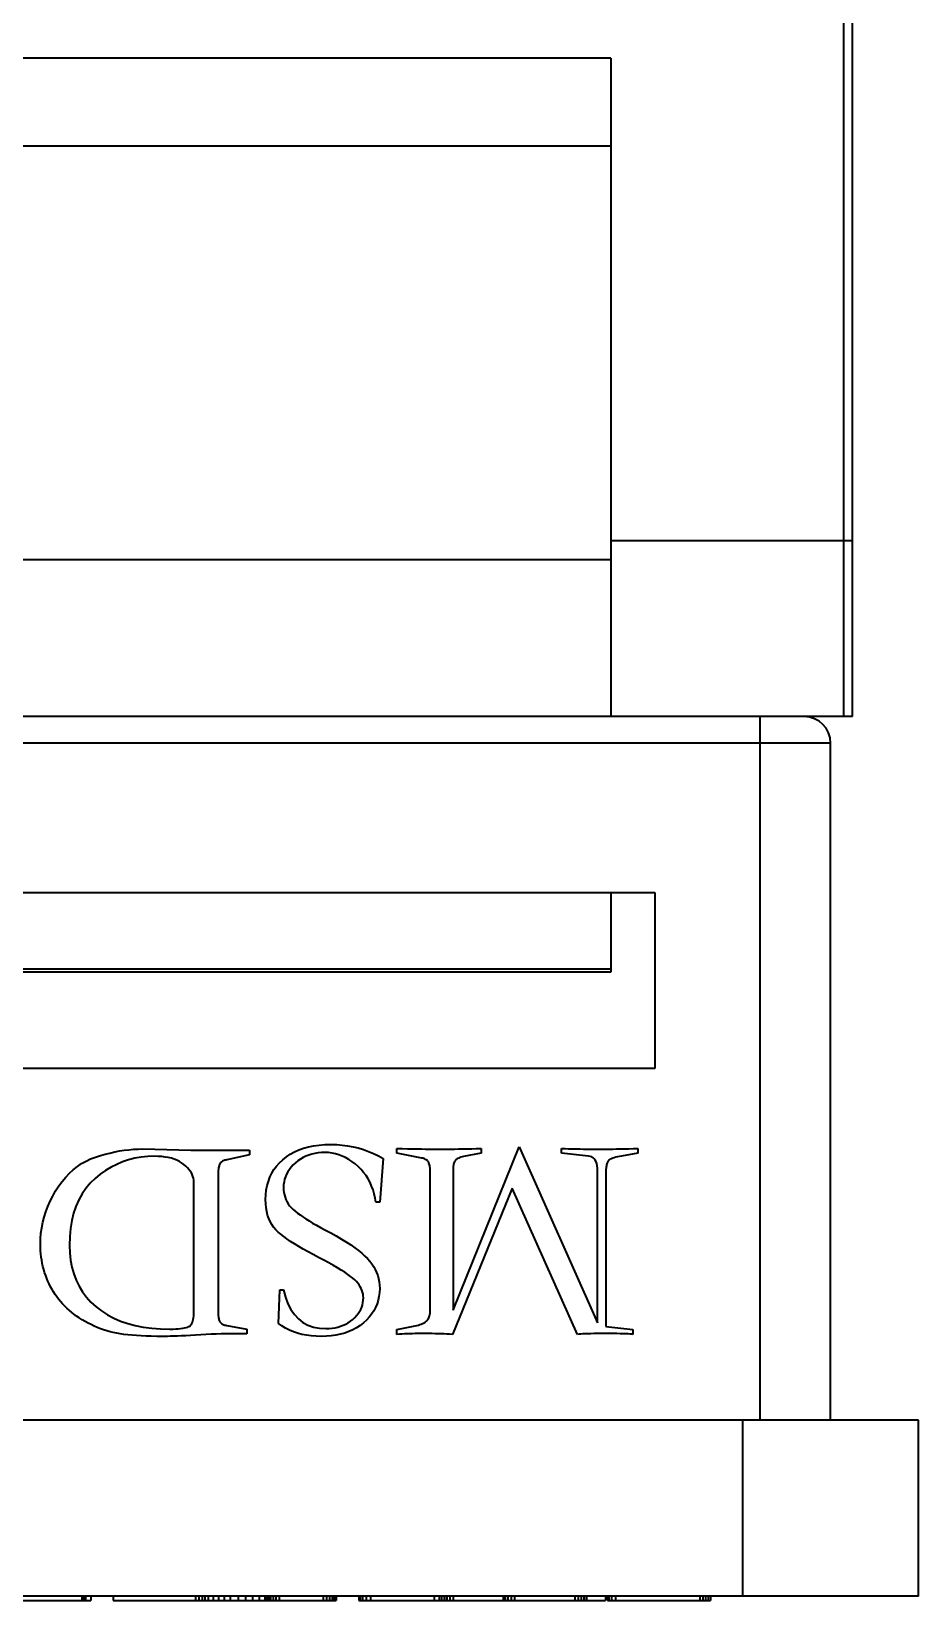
# Model space of a CAD drawing. Header units: millimetres. Extents: x -105 to 105, y -148 to 148.
# Drawn here: x -0.88 to 9.21, y 90.97 to 108.81 of the extents above; entities that cross this region are included whole.
import ezdxf

# ---------------------------------------------------------------- set-up
doc = ezdxf.new("R2010")
doc.units = ezdxf.units.MM
doc.layers.get('0').update_dxf_attribs({"lineweight": 18})

msp = doc.modelspace()

# ---------------------------------------------------------------- linework, layer by layer
at = {"color": 7, "lineweight": 35, "ltscale": 0.315152}
for p, q in [((8.36, 103.024), (8.36, 112.024)), ((8.46, 103.024), (8.46, 112.024)), ((5.71, 108.509), (-6.29, 108.509)), ((5.71, 108.509), (5.71, 107.509)), ((5.71, 107.509), (-6.29, 107.509)), ((5.71, 107.509), (5.71, 102.807)), ((8.36, 103.024), (5.71, 103.024)), ((8.46, 103.024), (8.36, 103.024)), ((8.36, 101.024), (8.36, 103.024)), ((8.46, 101.024), (8.46, 103.024)), ((5.71, 102.807), (-6.29, 102.807)), ((5.71, 102.807), (5.71, 101.024)), ((7.41, 101.024), (-7.99, 101.024)), ((7.21, 101.024), (7.11, 101.024)), ((8.36, 101.024), (7.21, 101.024)), ((7.41, 100.724), (7.41, 101.024)), ((7.91, 101.024), (7.41, 101.024)), ((8.46, 101.024), (8.36, 101.024)), ((7.41, 100.724), (-7.99, 100.724)), ((8.21, 100.724), (7.41, 100.724)), ((7.41, 93.024), (7.41, 100.724)), ((8.21, 93.024), (8.21, 100.724)), ((-6.79, 99.024), (6.21, 99.024)), ((5.71, 99.024), (5.71, 98.154)), ((6.21, 99.024), (6.21, 97.024)), ((5.71, 98.154), (-6.29, 98.154)), ((5.71, 98.12), (-6.29, 98.12)), ((5.71, 98.154), (5.71, 98.12)), ((6.21, 97.024), (-6.79, 97.024)), ((2.393, 96.153), (2.459, 96.158)), ((2.459, 96.158), (2.527, 96.16)), ((2.527, 96.16), (2.592, 96.158)), ((2.592, 96.158), (2.655, 96.153)), ((-0.258, 95.97), (-0.206, 95.995)), ((-0.206, 95.995), (-0.151, 96.016)), ((-0.151, 96.016), (-0.095, 96.033)), ((-0.095, 96.033), (-0.04, 96.049)), ((-0.04, 96.049), (0.014, 96.063)), ((0.014, 96.063), (0.069, 96.076)), ((0.069, 96.076), (0.123, 96.086)), ((0.123, 96.086), (0.177, 96.094)), ((0.226, 95.985), (0.158, 95.962)), ((0.177, 96.094), (0.23, 96.101)), ((0.297, 96.003), (0.226, 95.985)), ((0.23, 96.101), (0.283, 96.106)), ((0.283, 96.106), (0.336, 96.108)), ((0.369, 96.015), (0.297, 96.003)), ((0.336, 96.108), (0.389, 96.109)), ((0.443, 96.023), (0.369, 96.015)), ((0.389, 96.109), (0.932, 96.096)), ((0.519, 96.026), (0.443, 96.023)), ((0.562, 96.025), (0.519, 96.026)), ((0.603, 96.022), (0.562, 96.025)), ((0.641, 96.017), (0.603, 96.022)), ((0.677, 96.011), (0.641, 96.017)), ((0.712, 96.003), (0.677, 96.011)), ((0.744, 95.992), (0.712, 96.003)), ((0.774, 95.98), (0.744, 95.992)), ((0.803, 95.967), (0.774, 95.98)), ((0.932, 96.096), (1.602, 96.096)), ((1.321, 95.98), (1.311, 95.977)), ((1.33, 95.983), (1.321, 95.98)), ((1.341, 95.985), (1.33, 95.983)), ((1.602, 96.042), (1.341, 95.985)), ((1.602, 96.096), (1.602, 96.042)), ((1.942, 95.951), (1.979, 95.987)), ((1.979, 95.987), (2.02, 96.02)), ((2.02, 96.02), (2.064, 96.049)), ((2.064, 96.049), (2.111, 96.075)), ((2.111, 96.075), (2.161, 96.098)), ((2.18, 95.994), (2.151, 95.974)), ((2.161, 96.098), (2.214, 96.117)), ((2.211, 96.012), (2.18, 95.994)), ((2.242, 96.027), (2.211, 96.012)), ((2.214, 96.117), (2.271, 96.132)), ((2.275, 96.04), (2.242, 96.027)), ((2.271, 96.132), (2.33, 96.144)), ((2.309, 96.05), (2.275, 96.04)), ((2.344, 96.059), (2.309, 96.05)), ((2.33, 96.144), (2.393, 96.153)), ((2.38, 96.064), (2.344, 96.059)), ((2.418, 96.068), (2.38, 96.064)), ((2.457, 96.069), (2.418, 96.068)), ((2.498, 96.068), (2.457, 96.069)), ((2.539, 96.063), (2.498, 96.068)), ((2.578, 96.055), (2.539, 96.063)), ((2.617, 96.044), (2.578, 96.055)), ((2.656, 96.029), (2.617, 96.044)), ((2.655, 96.153), (2.717, 96.146)), ((2.693, 96.012), (2.656, 96.029)), ((2.73, 95.991), (2.693, 96.012)), ((2.717, 96.146), (2.778, 96.134)), ((2.766, 95.967), (2.73, 95.991)), ((2.778, 96.134), (2.838, 96.12)), ((2.838, 96.12), (2.897, 96.103)), ((2.897, 96.103), (2.955, 96.082)), ((2.955, 96.082), (3.011, 96.059)), ((3.011, 96.059), (3.067, 96.032)), ((3.067, 96.032), (3.121, 96.002)), ((3.121, 96.002), (3.084, 95.503)), ((3.275, 96.062), (3.275, 96.116)), ((3.275, 96.116), (3.338, 96.114)), ((3.56, 96.005), (3.275, 96.062)), ((3.338, 96.114), (3.397, 96.112)), ((3.397, 96.112), (3.453, 96.111)), ((3.453, 96.111), (3.506, 96.11)), ((3.506, 96.11), (3.556, 96.109)), ((3.556, 96.109), (3.602, 96.108)), ((3.572, 96.003), (3.56, 96.005)), ((3.582, 95.999), (3.572, 96.003)), ((3.592, 95.995), (3.582, 95.999)), ((3.601, 95.991), (3.592, 95.995)), ((3.61, 95.987), (3.601, 95.991)), ((3.602, 96.108), (3.645, 96.107)), ((3.617, 95.982), (3.61, 95.987)), ((3.624, 95.976), (3.617, 95.982)), ((3.645, 96.107), (3.685, 96.106)), ((3.685, 96.106), (3.721, 96.106)), ((3.721, 96.106), (3.754, 96.106)), ((3.754, 96.106), (3.797, 96.106)), ((3.797, 96.106), (3.84, 96.106)), ((3.84, 96.106), (3.885, 96.107)), ((3.885, 96.107), (3.931, 96.108)), ((3.915, 94.276), (4.666, 96.133)), ((3.931, 96.108), (3.978, 96.109)), ((3.94, 95.979), (3.935, 95.972)), ((3.946, 95.985), (3.94, 95.979)), ((3.953, 95.991), (3.946, 95.985)), ((3.961, 95.996), (3.953, 95.991)), ((3.97, 96.001), (3.961, 95.996)), ((3.98, 96.006), (3.97, 96.001)), ((3.978, 96.109), (4.027, 96.11)), ((3.991, 96.011), (3.98, 96.006)), ((4.004, 96.015), (3.991, 96.011)), ((4.018, 96.019), (4.004, 96.015)), ((4.033, 96.022), (4.018, 96.019)), ((4.027, 96.11), (4.077, 96.111)), ((4.234, 96.062), (4.033, 96.022)), ((4.077, 96.111), (4.128, 96.112)), ((4.128, 96.112), (4.18, 96.114)), ((4.18, 96.114), (4.234, 96.116)), ((4.234, 96.116), (4.234, 96.062)), ((4.666, 96.133), (5.558, 94.132)), ((5.149, 96.062), (5.149, 96.116)), ((5.149, 96.116), (5.189, 96.114)), ((5.457, 96.029), (5.149, 96.062)), ((5.189, 96.114), (5.23, 96.112)), ((5.23, 96.112), (5.272, 96.111)), ((5.272, 96.111), (5.315, 96.11)), ((5.315, 96.11), (5.358, 96.109)), ((5.358, 96.109), (5.401, 96.108)), ((5.401, 96.108), (5.445, 96.107)), ((5.445, 96.107), (5.49, 96.106)), ((5.476, 96.025), (5.457, 96.029)), ((5.493, 96.019), (5.476, 96.025)), ((5.49, 96.106), (5.535, 96.106)), ((5.509, 96.01), (5.493, 96.019)), ((5.522, 95.997), (5.509, 96.01)), ((5.533, 95.982), (5.522, 95.997)), ((5.542, 95.964), (5.533, 95.982)), ((5.535, 96.106), (5.581, 96.106)), ((5.581, 96.106), (5.616, 96.106)), ((5.616, 96.106), (5.653, 96.106)), ((5.653, 96.106), (5.692, 96.107)), ((5.686, 95.98), (5.68, 95.974)), ((5.694, 95.986), (5.686, 95.98)), ((5.692, 96.107), (5.733, 96.108)), ((5.704, 95.992), (5.694, 95.986)), ((5.717, 95.998), (5.704, 95.992)), ((5.731, 96.003), (5.717, 95.998)), ((5.747, 96.009), (5.731, 96.003)), ((5.733, 96.108), (5.776, 96.109)), ((5.765, 96.014), (5.747, 96.009)), ((5.786, 96.019), (5.765, 96.014)), ((5.776, 96.109), (5.82, 96.11)), ((5.808, 96.024), (5.786, 96.019)), ((5.833, 96.029), (5.808, 96.024)), ((5.82, 96.11), (5.867, 96.111)), ((6.017, 96.062), (5.833, 96.029)), ((5.867, 96.111), (5.915, 96.112)), ((5.915, 96.112), (5.965, 96.114)), ((5.965, 96.114), (6.017, 96.116)), ((6.017, 96.116), (6.017, 96.062)), ((-0.49, 95.788), (-0.447, 95.832)), ((-0.447, 95.832), (-0.403, 95.873)), ((-0.403, 95.873), (-0.357, 95.909)), ((-0.357, 95.909), (-0.309, 95.942)), ((-0.309, 95.942), (-0.258, 95.97)), ((-0.097, 95.821), (-0.156, 95.773)), ((-0.036, 95.864), (-0.097, 95.821)), ((0.027, 95.902), (-0.036, 95.864)), ((0.091, 95.934), (0.027, 95.902)), ((0.158, 95.962), (0.091, 95.934)), ((0.829, 95.951), (0.803, 95.967)), ((0.853, 95.933), (0.829, 95.951)), ((0.875, 95.915), (0.853, 95.933)), ((0.895, 95.896), (0.875, 95.915)), ((0.912, 95.877), (0.895, 95.896)), ((0.927, 95.857), (0.912, 95.877)), ((0.94, 95.837), (0.927, 95.857)), ((0.95, 95.817), (0.94, 95.837)), ((0.958, 95.797), (0.95, 95.817)), ((1.245, 95.865), (1.244, 95.85)), ((1.244, 95.85), (1.244, 95.833)), ((1.244, 95.833), (1.244, 95.814)), ((1.244, 95.814), (1.244, 94.259)), ((1.247, 95.88), (1.245, 95.865)), ((1.249, 95.893), (1.247, 95.88)), ((1.251, 95.905), (1.249, 95.893)), ((1.254, 95.916), (1.251, 95.905)), ((1.257, 95.926), (1.254, 95.916)), ((1.261, 95.934), (1.257, 95.926)), ((1.265, 95.942), (1.261, 95.934)), ((1.27, 95.948), (1.265, 95.942)), ((1.275, 95.954), (1.27, 95.948)), ((1.281, 95.96), (1.275, 95.954)), ((1.288, 95.965), (1.281, 95.96)), ((1.295, 95.969), (1.288, 95.965)), ((1.303, 95.974), (1.295, 95.969)), ((1.311, 95.977), (1.303, 95.974)), ((1.832, 95.787), (1.854, 95.832)), ((1.854, 95.832), (1.879, 95.874)), ((1.879, 95.874), (1.909, 95.914)), ((1.909, 95.914), (1.942, 95.951)), ((2.022, 95.823), (2.009, 95.794)), ((2.037, 95.85), (2.022, 95.823)), ((2.054, 95.877), (2.037, 95.85)), ((2.075, 95.903), (2.054, 95.877)), ((2.098, 95.928), (2.075, 95.903)), ((2.123, 95.952), (2.098, 95.928)), ((2.151, 95.974), (2.123, 95.952)), ((2.801, 95.94), (2.766, 95.967)), ((2.836, 95.91), (2.801, 95.94)), ((2.869, 95.877), (2.836, 95.91)), ((2.899, 95.843), (2.869, 95.877)), ((2.926, 95.806), (2.899, 95.843)), ((2.95, 95.768), (2.926, 95.806)), ((3.63, 95.97), (3.624, 95.976)), ((3.635, 95.964), (3.63, 95.97)), ((3.639, 95.957), (3.635, 95.964)), ((3.642, 95.949), (3.639, 95.957)), ((3.645, 95.94), (3.642, 95.949)), ((3.648, 95.93), (3.645, 95.94)), ((3.65, 95.918), (3.648, 95.93)), ((3.652, 95.905), (3.65, 95.918)), ((3.654, 95.89), (3.652, 95.905)), ((3.655, 95.874), (3.654, 95.89)), ((3.656, 95.857), (3.655, 95.874)), ((3.657, 95.838), (3.656, 95.857)), ((3.657, 95.818), (3.657, 95.838)), ((3.657, 94.296), (3.657, 95.818)), ((3.916, 95.878), (3.915, 95.86)), ((3.915, 95.86), (3.915, 95.841)), ((3.915, 95.841), (3.915, 94.276)), ((3.917, 95.894), (3.916, 95.878)), ((3.918, 95.909), (3.917, 95.894)), ((3.92, 95.923), (3.918, 95.909)), ((3.922, 95.935), (3.92, 95.923)), ((3.925, 95.946), (3.922, 95.935)), ((3.928, 95.956), (3.925, 95.946)), ((3.932, 95.965), (3.928, 95.956)), ((3.935, 95.972), (3.932, 95.965)), ((5.549, 95.943), (5.542, 95.964)), ((5.554, 95.918), (5.549, 95.943)), ((5.557, 95.891), (5.554, 95.918)), ((5.558, 95.861), (5.557, 95.891)), ((5.558, 94.132), (5.558, 95.861)), ((5.656, 95.892), (5.655, 95.877)), ((5.655, 95.877), (5.655, 95.861)), ((5.655, 95.861), (5.655, 94.091)), ((5.657, 95.905), (5.656, 95.892)), ((5.659, 95.918), (5.657, 95.905)), ((5.661, 95.93), (5.659, 95.918)), ((5.664, 95.94), (5.661, 95.93)), ((5.667, 95.95), (5.664, 95.94)), ((5.671, 95.959), (5.667, 95.95)), ((5.675, 95.967), (5.671, 95.959)), ((5.68, 95.974), (5.675, 95.967)), ((-0.637, 95.573), (-0.604, 95.632)), ((-0.604, 95.632), (-0.568, 95.688)), ((-0.568, 95.688), (-0.53, 95.74)), ((-0.53, 95.74), (-0.49, 95.788)), ((-0.26, 95.661), (-0.304, 95.598)), ((-0.211, 95.719), (-0.26, 95.661)), ((-0.156, 95.773), (-0.211, 95.719)), ((0.964, 95.776), (0.958, 95.797)), ((0.968, 95.755), (0.964, 95.776)), ((0.969, 95.734), (0.968, 95.755)), ((0.969, 94.259), (0.969, 95.734)), ((1.785, 95.588), (1.791, 95.641)), ((1.791, 95.641), (1.801, 95.692)), ((1.801, 95.692), (1.815, 95.741)), ((1.815, 95.741), (1.832, 95.787)), ((1.989, 95.703), (1.988, 95.67)), ((1.988, 95.67), (1.989, 95.641)), ((1.993, 95.734), (1.989, 95.703)), ((1.989, 95.641), (1.992, 95.613)), ((2, 95.765), (1.993, 95.734)), ((2.009, 95.794), (2, 95.765)), ((2.972, 95.729), (2.95, 95.768)), ((2.99, 95.687), (2.972, 95.729)), ((3.006, 95.644), (2.99, 95.687)), ((3.019, 95.598), (3.006, 95.644)), ((4.586, 95.664), (3.909, 94.001)), ((5.33, 94.001), (4.586, 95.664)), ((-0.715, 95.396), (-0.692, 95.455)), ((-0.692, 95.455), (-0.666, 95.515)), ((-0.666, 95.515), (-0.637, 95.573)), ((-0.373, 95.456), (-0.4, 95.378)), ((-0.342, 95.53), (-0.373, 95.456)), ((-0.304, 95.598), (-0.342, 95.53)), ((1.783, 95.533), (1.785, 95.588)), ((1.785, 95.485), (1.783, 95.533)), ((1.789, 95.44), (1.785, 95.485)), ((1.992, 95.613), (1.998, 95.586)), ((1.998, 95.586), (2.005, 95.56)), ((2.005, 95.56), (2.015, 95.535)), ((2.015, 95.535), (2.027, 95.51)), ((2.027, 95.51), (2.041, 95.487)), ((2.041, 95.487), (2.057, 95.464)), ((2.057, 95.464), (2.076, 95.443)), ((3.03, 95.551), (3.019, 95.598)), ((3.037, 95.503), (3.03, 95.551)), ((3.084, 95.503), (3.037, 95.503)), ((-0.762, 95.213), (-0.75, 95.275)), ((-0.75, 95.275), (-0.734, 95.335)), ((-0.734, 95.335), (-0.715, 95.396)), ((-0.42, 95.294), (-0.434, 95.206)), ((-0.4, 95.378), (-0.42, 95.294)), ((1.796, 95.397), (1.789, 95.44)), ((1.806, 95.356), (1.796, 95.397)), ((1.819, 95.318), (1.806, 95.356)), ((1.835, 95.283), (1.819, 95.318)), ((1.853, 95.249), (1.835, 95.283)), ((2.076, 95.443), (2.097, 95.422)), ((2.097, 95.422), (2.12, 95.402)), ((2.12, 95.402), (2.146, 95.381)), ((2.146, 95.381), (2.175, 95.359)), ((2.175, 95.359), (2.207, 95.337)), ((2.207, 95.337), (2.241, 95.314)), ((2.241, 95.314), (2.279, 95.291)), ((2.279, 95.291), (2.319, 95.267)), ((2.319, 95.267), (2.362, 95.242)), ((-0.778, 95.027), (-0.776, 95.089)), ((-0.776, 95.089), (-0.771, 95.152)), ((-0.771, 95.152), (-0.762, 95.213)), ((-0.443, 95.112), (-0.446, 95.013)), ((-0.434, 95.206), (-0.443, 95.112)), ((1.874, 95.219), (1.853, 95.249)), ((1.899, 95.19), (1.874, 95.219)), ((1.926, 95.164), (1.899, 95.19)), ((1.956, 95.139), (1.926, 95.164)), ((1.99, 95.113), (1.956, 95.139)), ((2.027, 95.086), (1.99, 95.113)), ((2.068, 95.058), (2.027, 95.086)), ((2.362, 95.242), (2.408, 95.217)), ((2.408, 95.217), (2.457, 95.191)), ((2.457, 95.191), (2.525, 95.155)), ((2.525, 95.155), (2.588, 95.12)), ((2.588, 95.12), (2.647, 95.085)), ((-0.777, 94.989), (-0.778, 95.027)), ((-0.775, 94.952), (-0.777, 94.989)), ((-0.772, 94.916), (-0.775, 94.952)), ((-0.768, 94.88), (-0.772, 94.916)), ((-0.446, 95.013), (-0.443, 94.927)), ((-0.443, 94.927), (-0.434, 94.844)), ((2.112, 95.03), (2.068, 95.058)), ((2.16, 95.001), (2.112, 95.03)), ((2.211, 94.971), (2.16, 95.001)), ((2.266, 94.94), (2.211, 94.971)), ((2.325, 94.908), (2.266, 94.94)), ((2.387, 94.876), (2.325, 94.908)), ((2.647, 95.085), (2.702, 95.051)), ((2.702, 95.051), (2.753, 95.018)), ((2.753, 95.018), (2.799, 94.986)), ((2.799, 94.986), (2.842, 94.954)), ((2.842, 94.954), (2.88, 94.923)), ((2.88, 94.923), (2.913, 94.892)), ((-0.763, 94.844), (-0.768, 94.88)), ((-0.756, 94.809), (-0.763, 94.844)), ((-0.748, 94.774), (-0.756, 94.809)), ((-0.739, 94.739), (-0.748, 94.774)), ((-0.729, 94.705), (-0.739, 94.739)), ((-0.434, 94.844), (-0.419, 94.765)), ((-0.419, 94.765), (-0.398, 94.689)), ((2.447, 94.844), (2.387, 94.876)), ((2.503, 94.814), (2.447, 94.844)), ((2.555, 94.785), (2.503, 94.814)), ((2.602, 94.758), (2.555, 94.785)), ((2.645, 94.732), (2.602, 94.758)), ((2.684, 94.707), (2.645, 94.732)), ((2.913, 94.892), (2.943, 94.862)), ((2.943, 94.862), (2.969, 94.832)), ((2.969, 94.832), (2.993, 94.802)), ((2.993, 94.802), (3.013, 94.77)), ((3.013, 94.77), (3.031, 94.737)), ((3.031, 94.737), (3.046, 94.704)), ((-0.717, 94.671), (-0.729, 94.705)), ((-0.705, 94.638), (-0.717, 94.671)), ((-0.691, 94.606), (-0.705, 94.638)), ((-0.677, 94.574), (-0.691, 94.606)), ((-0.661, 94.543), (-0.677, 94.574)), ((-0.398, 94.689), (-0.371, 94.618)), ((-0.371, 94.618), (-0.337, 94.55)), ((2.719, 94.683), (2.684, 94.707)), ((2.749, 94.661), (2.719, 94.683)), ((2.775, 94.64), (2.749, 94.661)), ((2.797, 94.621), (2.775, 94.64)), ((2.816, 94.602), (2.797, 94.621)), ((2.833, 94.583), (2.816, 94.602)), ((2.848, 94.563), (2.833, 94.583)), ((2.861, 94.543), (2.848, 94.563)), ((3.046, 94.704), (3.059, 94.67)), ((3.059, 94.67), (3.068, 94.635)), ((3.068, 94.635), (3.075, 94.599)), ((3.075, 94.599), (3.079, 94.562)), ((3.079, 94.562), (3.081, 94.524)), ((-0.645, 94.513), (-0.661, 94.543)), ((-0.628, 94.484), (-0.645, 94.513)), ((-0.609, 94.456), (-0.628, 94.484)), ((-0.59, 94.428), (-0.609, 94.456)), ((-0.57, 94.401), (-0.59, 94.428)), ((-0.548, 94.375), (-0.57, 94.401)), ((-0.526, 94.349), (-0.548, 94.375)), ((-0.337, 94.55), (-0.298, 94.486)), ((-0.298, 94.486), (-0.253, 94.425)), ((-0.253, 94.425), (-0.202, 94.369)), ((1.931, 94.125), (1.944, 94.507)), ((1.944, 94.507), (1.988, 94.507)), ((1.988, 94.507), (2.01, 94.424)), ((2.01, 94.424), (2.038, 94.349)), ((2.871, 94.523), (2.861, 94.543)), ((2.88, 94.502), (2.871, 94.523)), ((2.887, 94.481), (2.88, 94.502)), ((2.892, 94.46), (2.887, 94.481)), ((2.891, 94.362), (2.895, 94.389)), ((2.895, 94.439), (2.892, 94.46)), ((2.896, 94.417), (2.895, 94.439)), ((2.895, 94.389), (2.896, 94.417)), ((3.064, 94.389), (3.051, 94.347)), ((3.073, 94.432), (3.064, 94.389)), ((3.079, 94.477), (3.073, 94.432)), ((3.081, 94.524), (3.079, 94.477)), ((-0.502, 94.324), (-0.526, 94.349)), ((-0.477, 94.3), (-0.502, 94.324)), ((-0.451, 94.276), (-0.477, 94.3)), ((-0.424, 94.254), (-0.451, 94.276)), ((-0.396, 94.231), (-0.424, 94.254)), ((-0.366, 94.21), (-0.396, 94.231)), ((-0.335, 94.189), (-0.366, 94.21)), ((-0.202, 94.369), (-0.144, 94.316)), ((-0.144, 94.316), (-0.082, 94.268)), ((-0.082, 94.268), (-0.014, 94.224)), ((-0.014, 94.224), (0.058, 94.186)), ((0.964, 94.191), (0.967, 94.212)), ((0.967, 94.212), (0.968, 94.234)), ((0.968, 94.234), (0.969, 94.259)), ((1.244, 94.259), (1.244, 94.243)), ((1.244, 94.243), (1.244, 94.229)), ((1.244, 94.229), (1.245, 94.215)), ((1.245, 94.215), (1.247, 94.202)), ((1.247, 94.202), (1.249, 94.19)), ((2.038, 94.349), (2.072, 94.283)), ((2.072, 94.283), (2.112, 94.226)), ((2.112, 94.226), (2.157, 94.178)), ((2.797, 94.193), (2.818, 94.215)), ((2.818, 94.215), (2.836, 94.238)), ((2.836, 94.238), (2.852, 94.261)), ((2.852, 94.261), (2.866, 94.285)), ((2.866, 94.285), (2.877, 94.31)), ((2.877, 94.31), (2.885, 94.335)), ((2.885, 94.335), (2.891, 94.362)), ((2.963, 94.197), (2.931, 94.163)), ((2.99, 94.232), (2.963, 94.197)), ((3.014, 94.268), (2.99, 94.232)), ((3.034, 94.307), (3.014, 94.268)), ((3.051, 94.347), (3.034, 94.307)), ((3.639, 94.188), (3.644, 94.2)), ((3.644, 94.2), (3.648, 94.213)), ((3.648, 94.213), (3.651, 94.227)), ((3.651, 94.227), (3.654, 94.243)), ((3.654, 94.243), (3.656, 94.259)), ((3.656, 94.259), (3.657, 94.277)), ((3.657, 94.277), (3.657, 94.296)), ((-0.303, 94.168), (-0.335, 94.189)), ((-0.27, 94.148), (-0.303, 94.168)), ((-0.236, 94.13), (-0.27, 94.148)), ((-0.201, 94.112), (-0.236, 94.13)), ((-0.166, 94.095), (-0.201, 94.112)), ((-0.131, 94.08), (-0.166, 94.095)), ((-0.095, 94.066), (-0.131, 94.08)), ((-0.059, 94.053), (-0.095, 94.066)), ((-0.022, 94.042), (-0.059, 94.053)), ((0.015, 94.031), (-0.022, 94.042)), ((0.052, 94.022), (0.015, 94.031)), ((0.09, 94.014), (0.052, 94.022)), ((0.058, 94.186), (0.135, 94.153)), ((0.135, 94.153), (0.216, 94.125)), ((0.216, 94.125), (0.302, 94.102)), ((0.302, 94.102), (0.393, 94.084)), ((0.393, 94.084), (0.489, 94.071)), ((0.489, 94.071), (0.589, 94.064)), ((0.589, 94.064), (0.694, 94.061)), ((0.694, 94.061), (0.729, 94.062)), ((0.729, 94.062), (0.761, 94.063)), ((0.761, 94.063), (0.79, 94.064)), ((0.79, 94.064), (0.817, 94.067)), ((0.817, 94.067), (0.841, 94.07)), ((0.841, 94.07), (0.863, 94.074)), ((0.863, 94.074), (0.881, 94.078)), ((0.881, 94.078), (0.898, 94.084)), ((0.898, 94.084), (0.911, 94.09)), ((0.911, 94.09), (0.922, 94.096)), ((0.922, 94.096), (0.931, 94.104)), ((0.931, 94.104), (0.939, 94.114)), ((0.939, 94.114), (0.946, 94.126)), ((0.946, 94.126), (0.952, 94.139)), ((0.952, 94.139), (0.957, 94.155)), ((0.957, 94.155), (0.961, 94.172)), ((0.961, 94.172), (0.964, 94.191)), ((1.249, 94.19), (1.251, 94.179)), ((1.251, 94.179), (1.253, 94.169)), ((1.253, 94.169), (1.256, 94.16)), ((1.256, 94.16), (1.26, 94.152)), ((1.26, 94.152), (1.264, 94.145)), ((1.264, 94.145), (1.268, 94.139)), ((1.268, 94.139), (1.273, 94.133)), ((1.273, 94.133), (1.279, 94.127)), ((1.279, 94.127), (1.286, 94.122)), ((1.286, 94.122), (1.293, 94.117)), ((1.293, 94.117), (1.301, 94.113)), ((1.301, 94.113), (1.31, 94.11)), ((1.31, 94.11), (1.319, 94.106)), ((1.319, 94.106), (1.33, 94.104)), ((1.33, 94.104), (1.341, 94.101)), ((1.341, 94.101), (1.569, 94.061)), ((1.569, 94.061), (1.569, 94.008)), ((1.97, 94.097), (1.931, 94.125)), ((2.011, 94.072), (1.97, 94.097)), ((2.055, 94.05), (2.011, 94.072)), ((2.1, 94.031), (2.055, 94.05)), ((2.148, 94.014), (2.1, 94.031)), ((2.157, 94.178), (2.208, 94.138)), ((2.208, 94.138), (2.265, 94.107)), ((2.265, 94.107), (2.328, 94.085)), ((2.328, 94.085), (2.396, 94.072)), ((2.396, 94.072), (2.47, 94.068)), ((2.47, 94.068), (2.506, 94.069)), ((2.506, 94.069), (2.54, 94.072)), ((2.54, 94.072), (2.574, 94.077)), ((2.574, 94.077), (2.606, 94.085)), ((2.606, 94.085), (2.637, 94.094)), ((2.684, 94.016), (2.635, 94.002)), ((2.637, 94.094), (2.667, 94.105)), ((2.667, 94.105), (2.695, 94.119)), ((2.731, 94.033), (2.684, 94.016)), ((2.695, 94.119), (2.723, 94.134)), ((2.723, 94.134), (2.749, 94.152)), ((2.776, 94.053), (2.731, 94.033)), ((2.749, 94.152), (2.774, 94.172)), ((2.774, 94.172), (2.797, 94.193)), ((2.818, 94.076), (2.776, 94.053)), ((2.858, 94.102), (2.818, 94.076)), ((2.896, 94.132), (2.858, 94.102)), ((2.931, 94.163), (2.896, 94.132)), ((3.278, 94.055), (3.486, 94.098)), ((3.278, 94.001), (3.278, 94.055)), ((3.486, 94.098), (3.505, 94.102)), ((3.505, 94.102), (3.523, 94.107)), ((3.523, 94.107), (3.539, 94.112)), ((3.539, 94.112), (3.554, 94.117)), ((3.554, 94.117), (3.568, 94.123)), ((3.568, 94.123), (3.581, 94.129)), ((3.581, 94.129), (3.593, 94.136)), ((3.593, 94.136), (3.603, 94.143)), ((3.603, 94.143), (3.612, 94.151)), ((3.612, 94.151), (3.62, 94.158)), ((3.62, 94.158), (3.627, 94.167)), ((3.627, 94.167), (3.634, 94.177)), ((3.634, 94.177), (3.639, 94.188)), ((5.655, 94.091), (5.96, 94.055)), ((5.96, 94.055), (5.96, 94.001)), ((0.13, 94.007), (0.09, 94.014)), ((0.172, 94.001), (0.13, 94.007)), ((0.217, 93.995), (0.172, 94.001)), ((0.265, 93.991), (0.217, 93.995)), ((0.316, 93.987), (0.265, 93.991)), ((0.369, 93.983), (0.316, 93.987)), ((0.425, 93.981), (0.369, 93.983)), ((0.484, 93.979), (0.425, 93.981)), ((0.546, 93.978), (0.484, 93.979)), ((0.61, 93.977), (0.546, 93.978)), ((0.637, 93.978), (0.61, 93.977)), ((0.668, 93.978), (0.637, 93.978)), ((0.703, 93.979), (0.668, 93.978)), ((0.741, 93.98), (0.703, 93.979)), ((0.783, 93.982), (0.741, 93.98)), ((0.828, 93.984), (0.783, 93.982)), ((0.877, 93.986), (0.828, 93.984)), ((0.93, 93.989), (0.877, 93.986)), ((0.986, 93.992), (0.93, 93.989)), ((1.046, 93.996), (0.986, 93.992)), ((1.107, 93.999), (1.046, 93.996)), ((1.165, 94.002), (1.107, 93.999)), ((1.222, 94.005), (1.165, 94.002)), ((1.277, 94.007), (1.222, 94.005)), ((1.331, 94.008), (1.277, 94.007)), ((1.382, 94.009), (1.331, 94.008)), ((1.432, 94.009), (1.382, 94.009)), ((1.479, 94.009), (1.432, 94.009)), ((1.525, 94.009), (1.479, 94.009)), ((1.569, 94.008), (1.525, 94.009)), ((2.197, 94.001), (2.148, 94.014)), ((2.249, 93.991), (2.197, 94.001)), ((2.303, 93.983), (2.249, 93.991)), ((2.359, 93.979), (2.303, 93.983)), ((2.417, 93.977), (2.359, 93.979)), ((2.475, 93.979), (2.417, 93.977)), ((2.53, 93.984), (2.475, 93.979)), ((2.584, 93.991), (2.53, 93.984)), ((2.635, 94.002), (2.584, 93.991)), ((3.307, 94.003), (3.278, 94.001)), ((3.335, 94.005), (3.307, 94.003)), ((3.365, 94.006), (3.335, 94.005)), ((3.394, 94.007), (3.365, 94.006)), ((3.424, 94.008), (3.394, 94.007)), ((3.454, 94.009), (3.424, 94.008)), ((3.485, 94.01), (3.454, 94.009)), ((3.516, 94.011), (3.485, 94.01)), ((3.548, 94.011), (3.516, 94.011)), ((3.58, 94.011), (3.548, 94.011)), ((3.613, 94.011), (3.58, 94.011)), ((3.646, 94.011), (3.613, 94.011)), ((3.679, 94.01), (3.646, 94.011)), ((3.711, 94.009), (3.679, 94.01)), ((3.744, 94.008), (3.711, 94.009)), ((3.777, 94.007), (3.744, 94.008)), ((3.81, 94.006), (3.777, 94.007)), ((3.843, 94.005), (3.81, 94.006)), ((3.876, 94.003), (3.843, 94.005)), ((3.909, 94.001), (3.876, 94.003)), ((5.348, 94.003), (5.33, 94.001)), ((5.369, 94.005), (5.348, 94.003)), ((5.393, 94.006), (5.369, 94.005)), ((5.419, 94.007), (5.393, 94.006)), ((5.449, 94.008), (5.419, 94.007)), ((5.481, 94.009), (5.449, 94.008)), ((5.516, 94.01), (5.481, 94.009)), ((5.554, 94.011), (5.516, 94.01)), ((5.595, 94.011), (5.554, 94.011)), ((5.638, 94.011), (5.595, 94.011)), ((5.689, 94.011), (5.638, 94.011)), ((5.736, 94.011), (5.689, 94.011)), ((5.778, 94.01), (5.736, 94.011)), ((5.817, 94.009), (5.778, 94.01)), ((5.851, 94.008), (5.817, 94.009)), ((5.881, 94.007), (5.851, 94.008)), ((5.907, 94.006), (5.881, 94.007)), ((5.929, 94.005), (5.907, 94.006)), ((5.947, 94.003), (5.929, 94.005)), ((5.96, 94.001), (5.947, 94.003)), ((7.21, 93.024), (-7.79, 93.024)), ((7.21, 91.024), (7.21, 93.024)), ((9.21, 93.024), (7.21, 93.024)), ((9.21, 91.024), (9.21, 93.024)), ((7.21, 91.024), (-7.79, 91.024)), ((-0.307, 91.024), (-0.307, 90.974)), ((-0.296, 91.024), (-0.296, 90.974)), ((-0.286, 91.024), (-0.286, 90.974)), ((-0.278, 91.024), (-0.278, 90.974)), ((-0.27, 91.024), (-0.27, 90.974)), ((-0.264, 91.024), (-0.264, 90.974)), ((-0.203, 91.024), (-0.203, 90.974)), ((0.049, 91.024), (0.049, 90.974)), ((0.986, 91.024), (0.986, 90.974)), ((1.026, 91.024), (1.026, 90.974)), ((1.061, 91.024), (1.061, 90.974)), ((1.091, 91.024), (1.091, 90.974)), ((1.131, 91.024), (1.131, 90.974)), ((1.188, 91.024), (1.188, 90.974)), ((1.248, 91.024), (1.248, 90.974)), ((1.312, 91.024), (1.312, 90.974)), ((1.381, 91.024), (1.381, 90.974)), ((1.472, 91.024), (1.472, 90.974)), ((1.557, 91.024), (1.557, 90.974)), ((1.636, 91.024), (1.636, 90.974)), ((1.709, 91.024), (1.709, 90.974)), ((1.775, 91.024), (1.775, 90.974)), ((1.794, 91.024), (1.794, 90.974)), ((1.815, 91.024), (1.815, 90.974)), ((1.839, 91.024), (1.839, 90.974)), ((1.868, 91.024), (1.868, 90.974)), ((1.902, 91.024), (1.902, 90.974)), ((1.939, 91.024), (1.939, 90.974)), ((2.438, 91.024), (2.438, 90.974)), ((2.476, 91.024), (2.476, 90.974)), ((2.509, 91.024), (2.509, 90.974)), ((2.539, 91.024), (2.539, 90.974)), ((2.564, 91.024), (2.564, 90.974)), ((2.586, 91.024), (2.586, 90.974)), ((2.844, 91.024), (2.844, 90.974)), ((2.86, 91.024), (2.86, 90.974)), ((2.887, 91.024), (2.887, 90.974)), ((2.927, 91.024), (2.927, 90.974)), ((2.978, 91.024), (2.978, 90.974)), ((3.699, 91.024), (3.699, 90.974)), ((3.757, 91.024), (3.757, 90.974)), ((3.786, 91.024), (3.786, 90.974)), ((3.813, 91.024), (3.813, 90.974)), ((3.841, 91.024), (3.841, 90.974)), ((3.843, 91.024), (3.843, 90.974)), ((3.88, 91.024), (3.88, 90.974)), ((3.918, 91.024), (3.918, 90.974)), ((4.486, 91.024), (4.486, 90.974)), ((4.51, 91.024), (4.51, 90.974)), ((4.54, 91.024), (4.54, 90.974)), ((4.575, 91.024), (4.575, 90.974)), ((4.615, 91.024), (4.615, 90.974)), ((5.299, 91.024), (5.299, 90.974)), ((5.338, 91.024), (5.338, 90.974)), ((5.373, 91.024), (5.373, 90.974)), ((5.403, 91.024), (5.403, 90.974)), ((5.428, 91.024), (5.428, 90.974)), ((5.432, 91.024), (5.432, 90.974)), ((5.648, 91.024), (5.648, 90.974)), ((5.671, 91.024), (5.671, 90.974)), ((5.687, 91.024), (5.687, 90.974)), ((5.717, 91.024), (5.717, 90.974)), ((5.762, 91.024), (5.762, 90.974)), ((6.722, 91.024), (6.722, 90.974)), ((6.756, 91.024), (6.756, 90.974)), ((6.787, 91.024), (6.787, 90.974)), ((6.817, 91.024), (6.817, 90.974)), ((6.845, 91.024), (6.845, 90.974)), ((9.21, 91.024), (7.21, 91.024)), ((-1.685, 90.974), (-0.307, 90.974)), ((-0.308, 90.974), (-0.296, 90.974)), ((-0.296, 90.974), (-0.286, 90.974)), ((-0.286, 90.974), (-0.278, 90.974)), ((-0.278, 90.974), (-0.27, 90.974)), ((-0.27, 90.974), (-0.264, 90.974)), ((-0.264, 90.974), (-0.203, 90.974)), ((0.049, 90.974), (0.1, 90.974)), ((0.1, 90.974), (0.151, 90.974)), ((0.151, 90.974), (0.202, 90.974)), ((0.202, 90.974), (0.254, 90.974)), ((0.254, 90.974), (0.306, 90.974)), ((0.306, 90.974), (0.359, 90.974)), ((0.359, 90.974), (0.411, 90.974)), ((0.411, 90.974), (0.464, 90.974)), ((0.464, 90.974), (0.517, 90.974)), ((0.517, 90.974), (0.57, 90.974)), ((0.57, 90.974), (0.644, 90.974)), ((0.644, 90.974), (0.713, 90.974)), ((0.713, 90.974), (0.777, 90.974)), ((0.777, 90.974), (0.837, 90.974)), ((0.837, 90.974), (0.891, 90.974)), ((0.891, 90.974), (0.941, 90.974)), ((0.941, 90.974), (0.986, 90.974)), ((0.986, 90.974), (1.026, 90.974)), ((1.026, 90.974), (1.061, 90.974)), ((1.061, 90.974), (1.091, 90.974)), ((1.091, 90.974), (1.131, 90.974)), ((1.131, 90.974), (1.188, 90.974)), ((1.188, 90.974), (1.248, 90.974)), ((1.248, 90.974), (1.312, 90.974)), ((1.312, 90.974), (1.381, 90.974)), ((1.381, 90.974), (1.472, 90.974)), ((1.472, 90.974), (1.557, 90.974)), ((1.557, 90.974), (1.636, 90.974)), ((1.636, 90.974), (1.709, 90.974)), ((1.709, 90.974), (1.775, 90.974)), ((1.775, 90.974), (1.794, 90.974)), ((1.794, 90.974), (1.815, 90.974)), ((1.815, 90.974), (1.839, 90.974)), ((1.839, 90.974), (1.868, 90.974)), ((1.868, 90.974), (1.902, 90.974)), ((1.902, 90.974), (1.939, 90.974)), ((1.939, 90.974), (1.98, 90.974)), ((1.98, 90.974), (2.026, 90.974)), ((2.026, 90.974), (2.076, 90.974)), ((2.076, 90.974), (2.13, 90.974)), ((2.13, 90.974), (2.188, 90.974)), ((2.188, 90.974), (2.246, 90.974)), ((2.246, 90.974), (2.3, 90.974)), ((2.3, 90.974), (2.35, 90.974)), ((2.35, 90.974), (2.396, 90.974)), ((2.396, 90.974), (2.438, 90.974)), ((2.438, 90.974), (2.476, 90.974)), ((2.476, 90.974), (2.509, 90.974)), ((2.509, 90.974), (2.539, 90.974)), ((2.539, 90.974), (2.564, 90.974)), ((2.564, 90.974), (2.586, 90.974)), ((2.844, 90.974), (2.86, 90.974)), ((2.86, 90.974), (2.887, 90.974)), ((2.887, 90.974), (2.927, 90.974)), ((2.927, 90.974), (2.978, 90.974)), ((2.978, 90.974), (3.042, 90.974)), ((3.042, 90.974), (3.118, 90.974)), ((3.118, 90.974), (3.206, 90.974)), ((3.206, 90.974), (3.307, 90.974)), ((3.307, 90.974), (3.419, 90.974)), ((3.419, 90.974), (3.543, 90.974)), ((3.543, 90.974), (3.576, 90.974)), ((3.576, 90.974), (3.607, 90.974)), ((3.607, 90.974), (3.638, 90.974)), ((3.638, 90.974), (3.669, 90.974)), ((3.669, 90.974), (3.699, 90.974)), ((3.699, 90.974), (3.728, 90.974)), ((3.728, 90.974), (3.757, 90.974)), ((3.757, 90.974), (3.786, 90.974)), ((3.786, 90.974), (3.813, 90.974)), ((3.813, 90.974), (3.841, 90.974)), ((3.843, 90.974), (3.88, 90.974)), ((3.88, 90.974), (3.918, 90.974)), ((3.918, 90.974), (4.486, 90.974)), ((4.486, 90.974), (4.51, 90.974)), ((4.51, 90.974), (4.54, 90.974)), ((4.54, 90.974), (4.575, 90.974)), ((4.575, 90.974), (4.615, 90.974)), ((4.615, 90.974), (4.659, 90.974)), ((4.659, 90.974), (4.709, 90.974)), ((4.709, 90.974), (4.764, 90.974)), ((4.764, 90.974), (4.823, 90.974)), ((4.823, 90.974), (4.887, 90.974)), ((4.887, 90.974), (4.957, 90.974)), ((4.957, 90.974), (5.026, 90.974)), ((5.026, 90.974), (5.091, 90.974)), ((5.091, 90.974), (5.15, 90.974)), ((5.15, 90.974), (5.205, 90.974)), ((5.205, 90.974), (5.254, 90.974)), ((5.254, 90.974), (5.299, 90.974)), ((5.299, 90.974), (5.338, 90.974)), ((5.338, 90.974), (5.373, 90.974)), ((5.373, 90.974), (5.403, 90.974)), ((5.403, 90.974), (5.428, 90.974)), ((5.432, 90.974), (5.447, 90.974)), ((5.447, 90.974), (5.648, 90.974)), ((5.671, 90.974), (5.687, 90.974)), ((5.687, 90.974), (5.717, 90.974)), ((5.717, 90.974), (5.762, 90.974)), ((5.762, 90.974), (5.821, 90.974)), ((5.821, 90.974), (5.895, 90.974)), ((5.895, 90.974), (5.983, 90.974)), ((5.983, 90.974), (6.086, 90.974)), ((6.086, 90.974), (6.204, 90.974)), ((6.204, 90.974), (6.336, 90.974)), ((6.336, 90.974), (6.482, 90.974)), ((6.482, 90.974), (6.527, 90.974)), ((6.527, 90.974), (6.57, 90.974)), ((6.57, 90.974), (6.61, 90.974)), ((6.61, 90.974), (6.65, 90.974)), ((6.65, 90.974), (6.687, 90.974)), ((6.687, 90.974), (6.722, 90.974)), ((6.722, 90.974), (6.756, 90.974)), ((6.756, 90.974), (6.787, 90.974)), ((6.787, 90.974), (6.817, 90.974)), ((6.817, 90.974), (6.845, 90.974))]:
    msp.add_line(p, q, dxfattribs=at)
msp.add_arc((7.91, 100.724), 0.3, 360, 90, dxfattribs=at)

doc.saveas('drawing.dxf')
